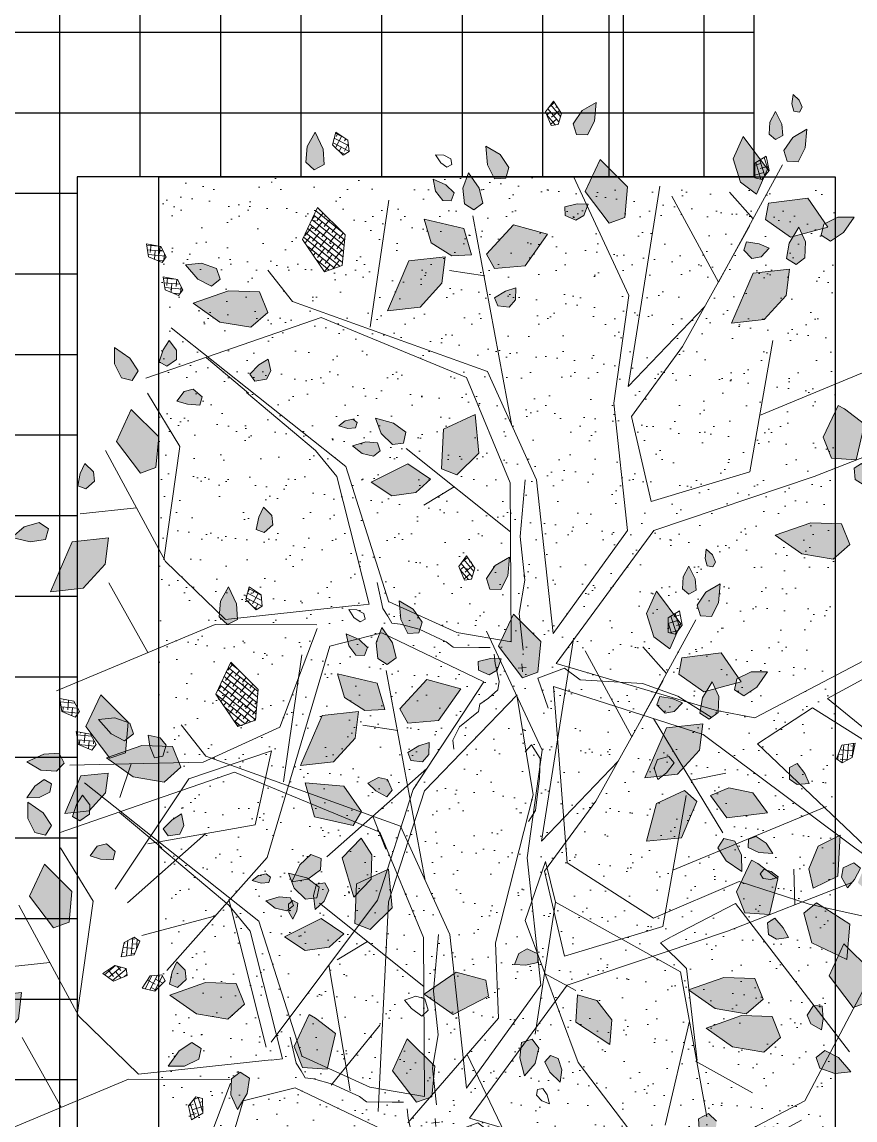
# Model space of a CAD drawing. Header units: millimetres. Extents: x 971.3 to 1010.6, y 593 to 619.8.
# Drawn here: x 986.8 to 987.441, y 612.128 to 612.973 of the extents above; entities that cross this region are included whole.
import ezdxf

# ---------------------------------------------------------------- set-up
doc = ezdxf.new("R2010")
doc.units = ezdxf.units.MM
doc.layers.add('2', color=42, linetype='Continuous')
doc.layers.add('3', color=135, linetype='Continuous')
doc.layers.add('JARDINERIA', color=76, linetype='Continuous', lineweight=13)
doc.layers.add('NOMBRES', color=75, linetype='Continuous', lineweight=5)
pattern_1 = [(45, (-170.075399, -126.814874), (-0.0088388348, 0.0088388348), []), (135, (-170.075399, -126.814874), (-0.0265165043, 0.0088388348), [0.03125, -0.01875])]

# ---------------------------------------------------------------- blocks, each defined once
blk = doc.blocks.new('ALISOpl')
h = blk.add_hatch()
h.set_pattern_fill('ANSI38', color=256, scale=0.1, style=0)
h.set_pattern_definition(pattern_1)
h.paths.add_polyline_path([(-0.3263, 1.2736), (-0.3533, 1.3055), (-0.3927, 1.323), (-0.383, 1.2743), (-0.3611, 1.2399), (-0.3318, 1.2445)])
h.paths.add_polyline_path([(-0.3381, 1.0234), (-0.3532, 1.0979), (-0.3602, 1.1045), (-0.3966, 1.1132), (-0.4509, 1.0234), (-0.4026, 0.9435)])
h.paths.add_polyline_path([(0.1409, 0.952), (0.1295, 1.0163), (0.0459, 0.9476), (0.0585, 0.8762), (0.107, 0.897)])
h.paths.add_polyline_path([(0.5807, 1.0462), (0.5323, 1.0803), (0.4517, 1.0575), (0.3872, 1.0004), (0.484, 0.9776), (0.5644, 0.989)])
h.paths.add_polyline_path([(0.8225, 0.9776), (0.7801, 0.9877), (0.7258, 0.8977), (0.7741, 0.818), (0.8385, 0.8977)])
h.paths.add_polyline_path([(0.3766, 0.4929), (0.2832, 0.491), (0.3202, 0.3952), (0.3975, 0.3692), (0.4272, 0.4009)])
h.paths.add_polyline_path([(0.6097, 0.4514), (0.5015, 0.4525), (0.4653, 0.3897), (0.5158, 0.3744), (0.5771, 0.3948)])
h.paths.add_polyline_path([(0.5299, 0.5555), (0.5254, 0.5984), (0.488, 0.5657), (0.4692, 0.5295), (0.4878, 0.5064), (0.5158, 0.5162)])
h.paths.add_polyline_path([(1.1731, 0.3775), (1.0908, 0.3921), (1.0461, 0.3533), (1.0678, 0.2981), (1.1492, 0.2948), (1.2431, 0.3271)])
h.paths.add_polyline_path([(1.2415, 0.1219), (1.177, 0.1105), (1.1608, 0.0534), (1.2092, -0.0265), (1.2254, -0.0151), (1.2738, 0.0306)])
h.paths.add_polyline_path([(0.9029, -0.2319), (0.8546, -0.1975), (0.7741, -0.2205), (0.7095, -0.2775), (0.8062, -0.3002), (0.8869, -0.2888)])
h.paths.add_polyline_path([(1.1349, -0.3126), (1.0471, -0.3657), (1.0348, -0.4463), (1.0713, -0.4701), (1.153, -0.4043)])
h.paths.add_polyline_path([(1.4509, -0.2319), (1.4026, -0.1975), (1.3219, -0.2205), (1.2575, -0.2775), (1.3542, -0.3002), (1.4349, -0.2888)])
h.paths.add_polyline_path([(1.4041, 0.1074), (1.3629, 0.1147), (1.3405, 0.0953), (1.3514, 0.0677), (1.3921, 0.0661), (1.4391, 0.0822)])
h.paths.add_polyline_path([(1.4367, 0.3998), (1.364, 0.4583), (1.3308, 0.3612), (1.3732, 0.2916), (1.4164, 0.2968)])
h.paths.add_polyline_path([(1.3141, 0.3069), (1.2898, 0.3425), (1.2725, 0.2959), (1.2731, 0.2552), (1.3005, 0.2437), (1.3204, 0.2656)])
h.paths.add_polyline_path([(1.5065, 0.2885), (1.4383, 0.2637), (1.4672, 0.2196), (1.5273, 0.1958), (1.5886, 0.2181)])
h.paths.add_polyline_path([(1.6185, 0.385), (1.5689, 0.3839), (1.5312, 0.3683), (1.5306, 0.3386), (1.5583, 0.3281), (1.5944, 0.3492)])
h.paths.add_polyline_path([(1.6279, 0.3181), (1.5977, 0.3228), (1.5857, 0.3041), (1.5993, 0.2865), (1.6306, 0.2859), (1.6601, 0.2993)])
h.paths.add_polyline_path([(1.6946, 0.3595), (1.6758, 0.3687), (1.6624, 0.3624), (1.6638, 0.3476), (1.6831, 0.3413), (1.7079, 0.3425)])
h.paths.add_polyline_path([(1.2904, 0.4879), (1.2554, 0.5131), (1.2142, 0.5204), (1.1919, 0.501), (1.2027, 0.4734), (1.2434, 0.4717)])
h.paths.add_polyline_path([(0.8205, 0.6514), (0.7991, 0.671), (0.7868, 0.6414), (0.7938, 0.6176), (0.8229, 0.6076), (0.8392, 0.6234)])
h.paths.add_polyline_path([(0.6211, 0.6234), (0.6, 0.6277), (0.5797, 0.6227), (0.5735, 0.6093), (0.584, 0.5989), (0.603, 0.6064)])
h.paths.add_polyline_path([(0.5984, 0.5303), (0.6123, 0.5595), (0.5756, 0.5532), (0.5494, 0.5374), (0.5522, 0.5153), (0.5739, 0.5106)])
h.paths.add_polyline_path([(0.944, -0.453), (0.8796, -0.4644), (0.8636, -0.5213), (0.9119, -0.6012), (0.928, -0.5898), (0.9763, -0.5443)])
h.paths.add_polyline_path([(0.9765, -0.4137), (0.9871, -0.3867), (0.9552, -0.3857), (0.9354, -0.4008), (0.9365, -0.4316), (0.9571, -0.4411)])
h.paths.add_polyline_path([(1.0558, -0.1627), (1.0483, -0.1346), (1.022, -0.1528), (1.015, -0.1767), (1.0341, -0.2008), (1.0563, -0.1963)])
h.paths.add_polyline_path([(1.135, -0.5343), (1.0668, -0.5095), (1.0605, -0.5619), (1.0913, -0.6187), (1.1526, -0.641)])
h.paths.add_polyline_path([(1.244, -0.5014), (1.2052, -0.4891), (1.1856, -0.5114), (1.2001, -0.5373), (1.2413, -0.5443), (1.2828, -0.5325)])
h.paths.add_polyline_path([(1.3805, -0.4434), (1.3334, -0.4274), (1.2927, -0.4292), (1.282, -0.4569), (1.3044, -0.4762), (1.3456, -0.4687)])
h.paths.add_polyline_path([(1.2872, -0.2959), (1.2577, -0.2984), (1.2502, -0.3271), (1.2822, -0.3524), (1.3297, -0.3669), (1.3162, -0.326)])
h.paths.add_polyline_path([(1.2917, -0.7229), (1.2642, -0.7066), (1.2396, -0.7101), (1.2256, -0.7376), (1.2389, -0.7559), (1.2692, -0.7414)])
h.paths.add_polyline_path([(1.2469, -0.5897), (1.2269, -0.5667), (1.2056, -0.5733), (1.2048, -0.5955), (1.2284, -0.6161), (1.2595, -0.6248)])
h.paths.add_polyline_path([(1.0771, -0.8135), (1.086, -0.7858), (1.0541, -0.7869), (1.0353, -0.8032), (1.0383, -0.8339), (1.0594, -0.8421)])
h.paths.add_polyline_path([(0.7418, -0.8481), (0.6548, -0.8481), (0.7258, -0.9735), (0.8225, -0.9735), (0.8062, -0.905)])
h.paths.add_polyline_path([(0.9299, -1.0839), (0.9254, -1.0823), (0.9215, -1.071), (0.8652, -1.0622), (0.859, -1.0816), (0.8416, -1.0585), (0.8344, -1.0574), (0.7732, -1.1112), (0.7859, -1.1529), (0.8908, -1.155)])
h.paths.add_polyline_path([(0.8664, -0.9991), (0.841, -0.9839), (0.8181, -1.0027), (0.8291, -1.0419), (0.8416, -1.0585), (0.8652, -1.0622), (0.8722, -1.0405)])
h.paths.add_polyline_path([(0.7511, -1.0137), (0.7263, -1.0125), (0.7074, -1.0368), (0.717, -1.0573), (0.7495, -1.0488), (0.775, -1.0349)])
h.paths.add_polyline_path([(0.9749, -1.0545), (0.9388, -1.0358), (0.9157, -1.0543), (0.9215, -1.071), (0.9358, -1.0732), (0.9299, -1.0839), (0.9648, -1.0964), (1.0077, -1.0919)])
h.paths.add_polyline_path([(0.7934, -1.243), (0.7571, -1.1802), (0.7186, -1.2163), (0.7057, -1.2796), (0.7383, -1.3361)])
h.paths.add_polyline_path([(0.8981, -1.2879), (0.8762, -1.2536), (0.8469, -1.2581), (0.8414, -1.2872), (0.8684, -1.3191), (0.9078, -1.3366)])
h.paths.add_polyline_path([(0.843, -1.3269), (0.8224, -1.3183), (0.8075, -1.3348), (0.8123, -1.3658), (0.8306, -1.3924), (0.8435, -1.3575)])
h.paths.add_polyline_path([(0.4033, -1.1561), (0.3611, -1.146), (0.3066, -1.236), (0.3549, -1.3158), (0.4194, -1.236)])
h.paths.add_polyline_path([(0.2963, -1.1735), (0.2737, -1.1632), (0.2471, -1.1787), (0.2484, -1.2013), (0.2817, -1.2055), (0.3057, -1.2027), (0.3078, -1.1965)])
h.paths.add_polyline_path([(0.1278, -1.0574), (0.0463, -1.0593), (0.0292, -1.0993), (0.1082, -1.1684), (0.1953, -1.1347)])
h.paths.add_polyline_path([(0.0921, -0.9704), (0.0738, -0.9535), (0.0437, -0.9599), (0.0379, -0.9818), (0.0682, -0.9962), (0.0967, -1.002)])
h.paths.add_polyline_path([(-0.0104, -1.1018), (-0.0631, -1.1047), (-0.1137, -1.1449), (-0.125, -1.2091), (-0.023, -1.1732)])
h.paths.add_polyline_path([(-0.0966, -1.035), (-0.161, -0.9781), (-0.2482, -0.9781), (-0.1773, -1.1036), (-0.0806, -1.1036)])
h.paths.add_polyline_path([(0.0337, -1.2345), (0.0083, -1.2192), (-0.0146, -1.2379), (-0.0144, -1.2797), (0.0045, -1.3185), (0.0284, -1.2749)])
h.paths.add_polyline_path([(0.1011, -1.2935), (0.0715, -1.2953), (0.0573, -1.3335), (0.0582, -1.3831), (0.093, -1.3576), (0.1126, -1.3207)])
h.paths.add_polyline_path([(-0.0389, -1.2694), (-0.0491, -1.2496), (-0.0711, -1.2526), (-0.0874, -1.2794), (-0.0905, -1.3116), (-0.0581, -1.2931)])
h.paths.add_polyline_path([(0.329, -1.3841), (0.2997, -1.3886), (0.2942, -1.4177), (0.3212, -1.4496), (0.3606, -1.4671), (0.3509, -1.4184)])
h.paths.add_polyline_path([(0.9017, -1.3958), (0.8932, -1.3837), (0.8789, -1.3877), (0.8759, -1.4078), (0.8815, -1.432), (0.8959, -1.4159)])
h.paths.add_polyline_path([(-0.3732, -1.3808), (-0.4009, -1.3701), (-0.4202, -1.3925), (-0.4127, -1.4337), (-0.3874, -1.4686), (-0.3714, -1.4215)])
h.paths.add_polyline_path([(-0.5637, -1.0077), (-0.612, -0.9735), (-0.6927, -0.9963), (-0.7571, -1.0534), (-0.6604, -1.0762), (-0.5797, -1.0648)])
h.paths.add_polyline_path([(-0.6796, -1.109), (-0.7046, -1.0931), (-0.7384, -1.1157), (-0.767, -1.1564), (-0.7238, -1.1562), (-0.6862, -1.1379)])
h.paths.add_polyline_path([(-0.5725, -0.8531), (-0.586, -0.8322), (-0.6168, -0.8308), (-0.6279, -0.8506), (-0.6021, -0.8721), (-0.576, -0.8849)])
h.paths.add_polyline_path([(-0.7606, -0.8048), (-0.7683, -0.7835), (-0.8014, -0.7889), (-0.8282, -0.8003), (-0.8064, -0.8237), (-0.7818, -0.8272)])
h.paths.add_polyline_path([(-0.9022, -0.6313), (-0.9446, -0.6212), (-0.9989, -0.7112), (-0.9506, -0.7909), (-0.8861, -0.7112)])
h.paths.add_polyline_path([(-1.1277, -0.3346), (-1.2149, -0.3346), (-1.144, -0.4601), (-1.0473, -0.4601), (-1.0633, -0.3915)])
h.paths.add_polyline_path([(-0.1824, -0.5231), (-0.2247, -0.4915), (-0.2892, -0.4897), (-0.3392, -0.5316), (-0.238, -0.5697)])
h.paths.add_polyline_path([(-0.048, -0.5779), (-0.1117, -0.527), (-0.1505, -0.5467), (-0.1344, -0.6504), (-0.046, -0.6805)])
h.paths.add_polyline_path([(-0.234, -0.6531), (-0.2435, -0.625), (-0.2731, -0.6246), (-0.2998, -0.6568), (-0.3103, -0.6986), (-0.264, -0.6807)])
h.paths.add_polyline_path([(-0.3071, -0.6114), (-0.3259, -0.5996), (-0.3555, -0.6097), (-0.3786, -0.6323), (-0.3419, -0.639), (-0.312, -0.6331)])
h.paths.add_polyline_path([(-0.3655, -0.679), (-0.3859, -0.6796), (-0.4088, -0.6893), (-0.3904, -0.7007), (-0.3696, -0.7029), (-0.3592, -0.6924)])
h.paths.add_polyline_path([(-0.6102, -0.4471), (-0.6354, -0.4293), (-0.6554, -0.44), (-0.6454, -0.472), (-0.6303, -0.4969), (-0.6102, -0.472)])
h.paths.add_polyline_path([(-1.2135, -0.4734), (-1.2542, -0.4717), (-1.3012, -0.4879), (-1.2662, -0.5131), (-1.225, -0.5204), (-1.2027, -0.501)])
h.paths.add_polyline_path([(-1.0677, -0.6128), (-1.0929, -0.595), (-1.1129, -0.6056), (-1.1029, -0.6377), (-1.0878, -0.6626), (-1.0677, -0.6377)])
h.paths.add_polyline_path([(-1.3326, -0.3878), (-1.3617, -0.3823), (-1.3936, -0.4094), (-1.4111, -0.4487), (-1.3624, -0.4391), (-1.3281, -0.4172)])
h.paths.add_polyline_path([(-0.921, -0.8907), (-0.9396, -0.8675), (-0.9675, -0.8773), (-0.9816, -0.9166), (-0.9771, -0.9595), (-0.9398, -0.9268)])
h.paths.add_polyline_path([(-1.0473, 0.0306), (-1.0633, 0.1105), (-1.1057, 0.1204), (-1.16, 0.0306), (-1.1117, -0.0493)])
h.paths.add_polyline_path([(-1.1271, 0.2104), (-1.1754, 0.2532), (-1.2406, 0.2532), (-1.1875, 0.159), (-1.115, 0.159)])
h.paths.add_polyline_path([(-1.2273, 0.1202), (-1.2498, 0.1395), (-1.2909, 0.132), (-1.3258, 0.1067), (-1.2788, 0.0907), (-1.2381, 0.0925)])
h.paths.add_polyline_path([(-1.2741, 0.1926), (-1.3033, 0.204), (-1.3355, 0.2014), (-1.3117, 0.1728), (-1.285, 0.158), (-1.2673, 0.1715)])
h.paths.add_polyline_path([(-0.4587, 0.332), (-0.4848, 0.3668), (-0.5842, 0.333), (-0.5985, 0.2407), (-0.4978, 0.2605)])
h.paths.add_polyline_path([(-0.4528, 0.5134), (-0.5028, 0.5553), (-0.5227, 0.449), (-0.4672, 0.4024), (-0.4434, 0.4495)])
h.paths.add_polyline_path([(-0.5829, 0.4741), (-0.6193, 0.4948), (-0.6623, 0.4978), (-0.6365, 0.4553), (-0.6042, 0.4306), (-0.5782, 0.4449)])
h.paths.add_polyline_path([(-0.5674, 0.5304), (-0.5825, 0.5578), (-0.6088, 0.5766), (-0.609, 0.5394), (-0.598, 0.5109), (-0.5758, 0.5098)])
h.paths.add_polyline_path([(-0.3714, 0.2846), (-0.3874, 0.3006), (-0.4151, 0.2815), (-0.4343, 0.2597), (-0.4046, 0.2479), (-0.3809, 0.2553)])
h.paths.add_polyline_path([(-0.6567, 0.5756), (-0.6702, 0.5964), (-0.6782, 0.5764), (-0.6768, 0.5555), (-0.6646, 0.547), (-0.6526, 0.5556)])
h.paths.add_polyline_path([(-0.6221, 1.0003), (-0.6865, 0.9889), (-0.7025, 0.9317), (-0.6542, 0.8518), (-0.6381, 0.8632), (-0.5898, 0.909)])
h.paths.add_polyline_path([(-0.8215, 0.8064), (-0.8699, 0.8408), (-0.9506, 0.818), (-1.015, 0.7609), (-0.9183, 0.7381), (-0.8378, 0.7495)])
h.paths.add_polyline_path([(-0.9575, 0.9382), (-0.9969, 0.9523), (-1.0398, 0.9478), (-1.0071, 0.9104), (-0.9709, 0.8916), (-0.9478, 0.9102)])
h.paths.add_polyline_path([(-0.84, 1.0419), (-0.8698, 1.0816), (-0.883, 1.0405), (-0.8772, 0.9991), (-0.8519, 0.9839), (-0.8289, 1.0027)])
h.paths.add_polyline_path([(-0.2748, 0.8927), (-0.3451, 0.8312), (-0.2552, 0.7817), (-0.1793, 0.8114), (-0.1769, 0.8548)])
h.paths.add_polyline_path([(-0.9659, 0.1304), (-0.9885, 0.1323), (-0.9974, 0.0999), (-0.9982, 0.0708), (-0.9678, 0.0809), (-0.9544, 0.1018)])
h.paths.add_polyline_path([(-0.0373, 0.7799), (-0.0707, 0.783), (-0.0994, 0.7787), (-0.0843, 0.7506), (-0.0613, 0.741), (-0.0352, 0.7573)])
h.paths.add_polyline_path([(-0.0732, 1.0448), (-0.1043, 1.0747), (-0.1118, 1.0256), (-0.103, 0.9859), (-0.0739, 0.9801), (-0.0587, 1.0055)])
h.paths.add_polyline_path([(-0.0046, 1.0694), (-0.0127, 1.1008), (-0.0367, 1.0723), (-0.0467, 1.0434), (-0.0303, 1.0283), (-0.0107, 1.0387)])
h.paths.add_polyline_path([(-0.0682, 1.3335), (-0.069, 1.3831), (-0.1038, 1.3576), (-0.1235, 1.3207), (-0.1119, 1.2935), (-0.0823, 1.2953)])
h.paths.add_polyline_path([(0.1757, 1.3231), (0.1449, 1.3366), (0.1162, 1.3415), (0.1219, 1.31), (0.1407, 1.2937), (0.1706, 1.3011)])
h.paths.add_polyline_path([(0.3806, 1.2895), (0.3553, 1.3244), (0.3393, 1.2774), (0.3411, 1.2367), (0.3688, 1.226), (0.3881, 1.2484)])
h.paths.add_polyline_path([(0.7561, 1.1564), (0.713, 1.1562), (0.6754, 1.1379), (0.6687, 1.109), (0.6937, 1.0931), (0.7276, 1.1157)])
h.paths.add_polyline_path([(1.0083, 0.9088), (1.0038, 0.9517), (0.9664, 0.9189), (0.9476, 0.8828), (0.9662, 0.8597), (0.9942, 0.8694)])
h.paths.add_polyline_path([(-0.8176, -0.91), (-0.8449, -0.8956), (-0.8634, -0.9086), (-0.8494, -0.9391), (-0.8313, -0.9619), (-0.8145, -0.9347)])
h = blk.add_hatch()
h.set_pattern_fill('ANSI38', color=256, scale=0.1, angle=-146.3398, style=0)
h.set_pattern_definition([(258.660174, (-52.471749, 205.16314), (0.0122559778, -0.0024578464), []), (348.660174, (-52.471749, 205.16314), (0.02696980196, 0.0073402849), [0.03125, -0.01875])])
h.paths.add_polyline_path([(-0.9761, 1.0359), (-0.9586, 1.0424), (-0.9625, 1.0809), (-0.9942, 1.0958), (-0.9977, 1.0575)])
h = blk.add_hatch()
h.set_pattern_fill('ANSI38', color=256, scale=0.1, angle=-101.3398, style=0)
h.set_pattern_definition([(303.660174, (-181.783855, 108.631734), (0.0104042449, 0.0069283251), []), (33.660174, (-181.783855, 108.631734), (0.0138801646, 0.0242608951), [0.03125, -0.01875])])
h.paths.add_polyline_path([(-1.0311, 0.7049), (-1.0234, 0.7218), (-1.0534, 0.7464), (-1.0863, 0.7345), (-1.0617, 0.7049)])
h = blk.add_hatch()
h.set_pattern_fill('ANSI38', color=256, scale=0.1, angle=-78.8398, style=0)
h.set_pattern_definition([(326.160174, (-209.418828, 31.219188), (0.00696091365, 0.0103824699), []), (56.160174, (-209.418828, 31.219188), (0.0035393574, 0.02772585344), [0.03125, -0.01875])])
h.paths.add_polyline_path([(-1.1233, 0.6789), (-1.1226, 0.6975), (-1.1597, 0.7086), (-1.1856, 0.685), (-1.1515, 0.6672)])
h = blk.add_hatch()
h.set_pattern_fill('ANSI38', color=256, scale=0.1, angle=-123.8398, style=0)
h.set_pattern_definition([(281.160174, (-126.784802, 169.480478), (0.0122636241, 0.0024194056), []), (11.160174, (-126.784802, 169.480478), (0.0221078426, 0.0171024354), [0.03125, -0.01875])])
h.paths.add_polyline_path([(-1.0929, 0.598), (-1.0792, 0.6107), (-1.0976, 0.6448), (-1.1326, 0.6465), (-1.1211, 0.6097)])
h = blk.add_hatch()
h.set_pattern_fill('ANSI38', color=256, scale=0.1, angle=56.1602, style=0)
h.set_pattern_definition([(101.160174, (126.870103, -169.713531), (-0.0122636241, -0.0024194056), []), (191.160174, (126.870103, -169.713531), (-0.0221078426, -0.0171024354), [0.03125, -0.01875])])
h.paths.add_polyline_path([(1.1782, -0.8311), (1.1645, -0.8438), (1.1829, -0.8779), (1.2179, -0.8795), (1.2064, -0.8428)])
h = blk.add_hatch()
h.set_pattern_fill('ANSI38', color=256, scale=0.1, angle=-33.8398, style=0)
h.set_pattern_definition([(11.160174, (-169.663102, -126.783755), (-0.0024194056, 0.0122636241), []), (101.160174, (-169.663102, -126.783755), (-0.0171024354, 0.0221078426), [0.03125, -0.01875])])
h.paths.add_polyline_path([(-0.7806, -1.0918), (-0.7933, -1.0782), (-0.8275, -1.0965), (-0.8291, -1.1315), (-0.7923, -1.1201)])
h = blk.add_hatch()
h.set_pattern_fill('ANSI38', color=256, scale=0.1, style=0)
h.set_pattern_definition(pattern_1)
h.paths.add_polyline_path([(-0.3542, -1.1104), (-0.4026, -1.099), (-0.4509, -1.1903), (-0.4026, -1.2702), (-0.3381, -1.1903)])
h = blk.add_hatch()
h.set_pattern_fill('ANSI38', color=256, scale=0.1, angle=-33.8398, style=0)
h.set_pattern_definition([(11.160174, (-169.697474, -126.875331), (-0.0024194056, 0.0122636241), []), (101.160174, (-169.697474, -126.875331), (-0.0171024354, 0.0221078426), [0.03125, -0.01875])])
h.paths.add_polyline_path([(-0.815, -1.1834), (-0.8277, -1.1698), (-0.8618, -1.1881), (-0.8634, -1.2231), (-0.8267, -1.2117)])
h = blk.add_hatch()
h.set_pattern_fill('ANSI38', color=256, scale=0.1, angle=33.6602, style=0)
h.set_pattern_definition([(78.660174, (52.27062, -205.344682), (-0.0122559778, 0.0024578464), []), (168.660174, (52.27062, -205.344682), (-0.02696980196, -0.0073402849), [0.03125, -0.01875])])
h.paths.add_polyline_path([(0.775, -1.2174), (0.7575, -1.2239), (0.7614, -1.2625), (0.7931, -1.2774), (0.7966, -1.239)])
h = blk.add_hatch()
h.set_pattern_fill('ANSI38', color=256, scale=0.1, angle=-11.3398, style=0)
h.set_pattern_definition([(33.660174, (-108.230596, -182.160815), (-0.0069283251, 0.0104042449), []), (123.660174, (-108.230596, -182.160815), (-0.0242608951, 0.0138801646), [0.03125, -0.01875])])
h.paths.add_polyline_path([(-0.3038, -1.4081), (-0.3207, -1.4004), (-0.3452, -1.4304), (-0.3333, -1.4633), (-0.3037, -1.4387)])
h = blk.add_hatch()
h.set_pattern_fill('ANSI38', color=256, scale=0.1, angle=11.1602, style=0)
h.set_pattern_definition([(56.160174, (-30.285767, -209.715587), (-0.0103824699, 0.00696091365), []), (146.160174, (-30.285767, -209.715587), (-0.02772585344, 0.0035393574), [0.03125, -0.01875])])
h.paths.add_polyline_path([(0.2546, -1.42), (0.2359, -1.4194), (0.2248, -1.4565), (0.2484, -1.4824), (0.2663, -1.4483)])
for points in [[(-0.2496, 1.0015), (-0.157, 1.2642)], [(0.0403, 1.0547), (0.1669, 1.2642)], [(0.3393, 1.2774), (0.3411, 1.2367)], [(0.3456, 0.9778), (0.2515, 1.2443)], [(0.3361, 0.8453), (0.3643, 1.2342)], [(0.3411, 1.2367), (0.3688, 1.226)], [(0.3688, 1.226), (0.3881, 1.2484)], [(-0.157, 0.9151), (-0.4246, 1.1645)], [(0.3501, 1.0846), (0.4911, 1.1843)], [(-0.0783, 1.1283), (-0.0659, 1.1452)], [(-0.0659, 1.1452), (-0.047, 1.1554)], [(-0.047, 1.1554), (-0.05, 1.1307)], [(0.6687, 1.109), (0.6754, 1.1379)], [(0.6754, 1.1379), (0.713, 1.1562)], [(0.713, 1.1562), (0.7561, 1.1564)], [(0.7561, 1.1564), (0.7276, 1.1157)], [(-0.4128, 0.5773), (-0.5, 1.1264)], [(-0.3966, 1.1132), (-0.4509, 1.0234)], [(-0.3966, 1.1132), (-0.3542, 1.1031)], [(-0.0744, 1.114), (-0.0783, 1.1283)], [(-0.0596, 1.1128), (-0.0744, 1.114)], [(-0.05, 1.1307), (-0.0596, 1.1128)], [(0.6937, 1.0931), (0.6687, 1.109)], [(0.7276, 1.1157), (0.6937, 1.0931)], [(-0.9942, 1.0958), (-0.9977, 1.0575)], [(-0.9625, 1.0809), (-0.9942, 1.0958)], [(-0.9586, 1.0424), (-0.9625, 1.0809)], [(-0.883, 1.0405), (-0.8698, 1.0816)], [(-0.8698, 1.0816), (-0.84, 1.0419)], [(-0.3381, 1.0234), (-0.3542, 1.1031)], [(-0.0127, 1.1008), (-0.0367, 1.0723)], [(-0.0046, 1.0694), (-0.0127, 1.1008)], [(0.3527, 0.838), (0.3549, 1.0833)], [(0.5323, 1.0803), (0.4517, 1.0575)], [(0.5, 0.6809), (0.7579, 1.1031)], [(0.5807, 1.0462), (0.5323, 1.0803)], [(-0.9977, 1.0575), (-0.9761, 1.0359)], [(-0.5878, 0.7269), (-0.568, 1.0646)], [(-0.1043, 1.0747), (-0.1118, 1.0256)], [(-0.0732, 1.0448), (-0.1043, 1.0747)], [(-0.0584, 0.6658), (0.0403, 1.0547)], [(-0.0367, 1.0723), (-0.0467, 1.0434)], [(-0.0107, 1.0387), (-0.0046, 1.0694)], [(0.4517, 1.0575), (0.3872, 1.0004)], [(-0.9761, 1.0359), (-0.9586, 1.0424)], [(-0.8772, 0.9991), (-0.883, 1.0405)], [(-0.84, 1.0419), (-0.8289, 1.0027)], [(-0.4711, 0.9), (-0.6163, 1.0441)], [(-0.4509, 1.0234), (-0.4026, 0.9435)], [(-0.4026, 0.9435), (-0.3381, 1.0234)], [(-0.1118, 1.0256), (-0.103, 0.9859)], [(-0.0587, 1.0055), (-0.0732, 1.0448)], [(-0.0467, 1.0434), (-0.0303, 1.0283)], [(-0.0303, 1.0283), (-0.0107, 1.0387)], [(0.5644, 0.989), (0.5807, 1.0462)], [(-0.8519, 0.9839), (-0.8772, 0.9991)], [(-0.8289, 1.0027), (-0.8519, 0.9839)], [(-0.6865, 0.9889), (-0.7025, 0.9317)], [(-0.6221, 1.0003), (-0.6865, 0.9889)], [(-0.5898, 0.909), (-0.6221, 1.0003)], [(-0.0739, 0.9801), (-0.0587, 1.0055)], [(0.1295, 1.0163), (0.0459, 0.9476)], [(0.1295, 1.0163), (0.1409, 0.952)], [(0.3872, 1.0004), (0.484, 0.9776)], [(0.484, 0.9776), (0.5644, 0.989)], [(-0.103, 0.9859), (-0.0739, 0.9801)], [(0.0261, 0.626), (-0.0644, 0.9677)], [(0.7801, 0.9877), (0.7258, 0.8977)], [(0.7801, 0.9877), (0.8225, 0.9776)], [(-0.9969, 0.9523), (-1.0398, 0.9478)], [(-1.0398, 0.9478), (-1.0071, 0.9104)], [(-0.9575, 0.9382), (-0.9969, 0.9523)], [(-0.9478, 0.9102), (-0.9575, 0.9382)], [(-0.7025, 0.9317), (-0.6542, 0.8518)], [(0.0459, 0.9476), (0.0585, 0.8762)], [(0.107, 0.897), (0.1409, 0.952)], [(-1.0071, 0.9104), (-0.9709, 0.8916)], [(-0.9709, 0.8916), (-0.9478, 0.9102)], [(-0.8331, 0.5262), (-0.7767, 0.9252)], [(-0.442, 0.5704), (-0.7618, 0.9136)], [(-0.6381, 0.8632), (-0.5898, 0.909)], [(-0.1428, 0.7157), (-0.157, 0.9151)], [(-0.3826, 0.8654), (-0.3576, 0.8878)], [(-0.3576, 0.8878), (-0.3396, 0.874)], [(-0.3396, 0.874), (-0.3453, 0.8437)], [(-0.2748, 0.8927), (-0.3451, 0.8312)], [(-0.1769, 0.8548), (-0.2748, 0.8927)], [(0.0585, 0.8762), (0.107, 0.897)], [(1.1276, 0.8852), (0.6036, 0.267)], [(0.7258, 0.8977), (0.7741, 0.818)], [(0.7741, 0.818), (0.8385, 0.8977)], [(-0.6542, 0.8518), (-0.6381, 0.8632)], [(-0.3989, 0.8413), (-0.3826, 0.8654)], [(-0.3453, 0.8437), (-0.368, 0.8334)], [(-0.1769, 0.8548), (-0.1793, 0.8114)], [(-0.0227, 0.8108), (0.0546, 0.8642)], [(0.0261, 0.626), (0.3361, 0.8453)], [(-0.9506, 0.818), (-1.015, 0.7609)], [(-0.8699, 0.8408), (-0.9506, 0.818)], [(-0.8215, 0.8064), (-0.8699, 0.8408)], [(-0.368, 0.8334), (-0.3989, 0.8413)], [(-0.3451, 0.8312), (-0.2552, 0.7817)], [(0.2915, 0.7627), (0.3527, 0.838)], [(-0.8378, 0.7495), (-0.8215, 0.8064)], [(-0.2552, 0.7817), (-0.1793, 0.8114)], [(0.6935, 0.7037), (0.9997, 0.8064)], [(-1.015, 0.7609), (-0.9183, 0.7381)], [(-0.0994, 0.7787), (-0.0707, 0.783)], [(-0.0843, 0.7506), (-0.0994, 0.7787)], [(-0.0707, 0.783), (-0.0373, 0.7799)], [(-0.0352, 0.7573), (-0.0613, 0.741)], [(-0.0373, 0.7799), (-0.0352, 0.7573)], [(0.321, 0.7498), (0.2915, 0.7627)], [(-1.0534, 0.7464), (-1.0863, 0.7345)], [(-1.0863, 0.7345), (-1.0617, 0.7049)], [(-1.0234, 0.7218), (-1.0534, 0.7464)], [(-0.9183, 0.7381), (-0.8378, 0.7495)], [(-0.0613, 0.741), (-0.0843, 0.7506)], [(0.3228, 0.7495), (0.5, 0.6809)], [(-1.1597, 0.7086), (-1.1856, 0.685)], [(-1.1226, 0.6975), (-1.1597, 0.7086)], [(-1.0617, 0.7049), (-1.0311, 0.7049)], [(-1.0311, 0.7049), (-1.0234, 0.7218)], [(-0.0021, 0.3368), (-0.1428, 0.7157)], [(0.5161, 0.624), (0.6935, 0.7037)], [(-1.1856, 0.685), (-1.1515, 0.6672)], [(-1.1515, 0.6672), (-1.1233, 0.6789)], [(-1.1233, 0.6789), (-1.1226, 0.6975)], [(-0.7203, 0.4265), (-1.0161, 0.6957)], [(0.0683, 0.5262), (0.2797, 0.6957)], [(0.2797, 0.6957), (0.5161, 0.624)], [(0.7868, 0.6414), (0.7991, 0.671)], [(0.7991, 0.671), (0.8205, 0.6514)], [(-1.0976, 0.6448), (-1.1326, 0.6465)], [(-1.1326, 0.6465), (-1.1211, 0.6097)], [(-1.0792, 0.6107), (-1.0976, 0.6448)], [(0.0121, 0.5163), (-0.0584, 0.6658)], [(0.7938, 0.6176), (0.7868, 0.6414)], [(0.8205, 0.6514), (0.8392, 0.6234)], [(-1.0929, 0.598), (-1.0792, 0.6107)], [(0.0121, 0.5163), (0.0261, 0.626)], [(0.5735, 0.6093), (0.5797, 0.6227)], [(0.5797, 0.6227), (0.6, 0.6277)], [(0.6, 0.6277), (0.6211, 0.6234)], [(0.6211, 0.6234), (0.603, 0.6064)], [(0.8229, 0.6076), (0.7938, 0.6176)], [(0.8392, 0.6234), (0.8229, 0.6076)], [(-1.1211, 0.6097), (-1.0929, 0.598)], [(-0.8753, 0.5661), (-1.0725, 0.596)], [(-0.6782, 0.5764), (-0.6702, 0.5964)], [(-0.6702, 0.5964), (-0.6567, 0.5756)], [(0.4629, 0.227), (0.8712, 0.6061)], [(0.5254, 0.5984), (0.488, 0.5657)], [(0.5299, 0.5555), (0.5254, 0.5984)], [(0.584, 0.5989), (0.5735, 0.6093)], [(0.603, 0.6064), (0.584, 0.5989)], [(-0.6768, 0.5555), (-0.6782, 0.5764)], [(-0.6646, 0.547), (-0.6768, 0.5555)], [(-0.6526, 0.5556), (-0.6646, 0.547)], [(-0.6567, 0.5756), (-0.6526, 0.5556)], [(-0.6088, 0.5766), (-0.609, 0.5394)], [(-0.5825, 0.5578), (-0.6088, 0.5766)], [(-0.5674, 0.5304), (-0.5825, 0.5578)], [(-0.5028, 0.5553), (-0.5227, 0.449)], [(-0.5028, 0.5553), (-0.4528, 0.5134)], [(-0.3159, 0.289), (-0.442, 0.5704)], [(-0.2868, 0.2959), (-0.4128, 0.5773)], [(0.488, 0.5657), (0.4692, 0.5295)], [(0.5158, 0.5162), (0.5299, 0.5555)], [(0.5756, 0.5532), (0.5494, 0.5374)], [(0.6123, 0.5595), (0.5756, 0.5532)], [(0.5984, 0.5303), (0.6123, 0.5595)], [(-0.609, 0.5394), (-0.598, 0.5109)], [(-0.5758, 0.5098), (-0.5674, 0.5304)], [(0.0825, 0.0575), (0.0683, 0.5262)], [(0.4692, 0.5295), (0.4878, 0.5064)], [(0.5494, 0.5374), (0.5522, 0.5153)], [(0.5739, 0.5106), (0.5984, 0.5303)], [(-0.8746, 0.3462), (-1.1007, 0.5064)], [(-0.6193, 0.4948), (-0.6623, 0.4978)], [(-0.6623, 0.4978), (-0.6365, 0.4553)], [(-0.5829, 0.4741), (-0.6193, 0.4948)], [(-0.598, 0.5109), (-0.5758, 0.5098)], [(-0.4434, 0.4495), (-0.4528, 0.5134)], [(0.4878, 0.5064), (0.5158, 0.5162)], [(0.5522, 0.5153), (0.5739, 0.5106)], [(-0.9035, 0.1972), (-1.1289, 0.4664)], [(-0.5782, 0.4449), (-0.5829, 0.4741)], [(0.3766, 0.4929), (0.2832, 0.491)], [(0.2832, 0.491), (0.3202, 0.3952)], [(0.3369, 0.1709), (0.4871, 0.4908)], [(0.4272, 0.4009), (0.3766, 0.4929)], [(0.7586, 0.1873), (1.1108, 0.4664)], [(-0.6365, 0.4553), (-0.6042, 0.4306)], [(-0.6042, 0.4306), (-0.5782, 0.4449)], [(-0.274, 0.2379), (-0.5629, 0.4414)], [(-0.5227, 0.449), (-0.4672, 0.4024)], [(-0.4672, 0.4024), (-0.4434, 0.4495)], [(-0.4302, 0.348), (-0.4053, 0.4387)], [(0.5015, 0.4525), (0.4653, 0.3897)], [(0.6097, 0.4514), (0.5015, 0.4525)], [(0.6097, 0.4514), (0.5771, 0.3948)], [(-0.495, -0.112), (-0.7203, 0.4265)], [(0.8008, 0.1673), (1.043, 0.4126)], [(-0.0215, 0.4059), (0.0002, 0.3788), (0.0192, 0.2947), (0.0273, 0.2432), (0.0083, 0.2053), (-0.0107, 0.2216)], [(0.3202, 0.3952), (0.3975, 0.3692)], [(0.4272, 0.4009), (0.3975, 0.3692)], [(0.4653, 0.3897), (0.5158, 0.3744)], [(0.5158, 0.3744), (0.5771, 0.3948)], [(-0.742, 0.3372), (-1.0303, 0.3566)], [(-0.4848, 0.3668), (-0.5842, 0.333)], [(-0.4848, 0.3668), (-0.4587, 0.332)], [(-0.742, 0.3372), (-0.6781, 0.1473)], [(-0.5842, 0.333), (-0.5985, 0.2407)], [(-0.4978, 0.2605), (-0.4587, 0.332)], [(-0.0164, 0.0704), (-0.0021, 0.3368)], [(0.324, 0.3013), (0.3305, 0.3326)], [(0.3305, 0.3326), (0.3553, 0.3174)], [(0.4182, 0.3438), (0.5117, 0.3351)], [(-0.4151, 0.2815), (-0.3874, 0.3006)], [(-0.3874, 0.3006), (-0.3714, 0.2846)], [(-0.0153, 0.0695), (-0.2868, 0.2959)], [(0.3354, 0.2792), (0.324, 0.3013)], [(0.3553, 0.3174), (0.3789, 0.2935)], [(0.3789, 0.2935), (0.3659, 0.2749)], [(-0.4343, 0.2597), (-0.4151, 0.2815)], [(-0.3714, 0.2846), (-0.3809, 0.2553)], [(-0.0997, 0.0256), (-0.3159, 0.289)], [(0.3659, 0.2749), (0.3354, 0.2792)], [(0.6036, 0.267), (0.7586, 0.1873)], [(-1.2406, 0.2532), (-1.1754, 0.2532)], [(-1.2406, 0.2532), (-1.1875, 0.159)], [(-1.1271, 0.2104), (-1.1754, 0.2532)], [(-0.5985, 0.2407), (-0.4978, 0.2605)], [(-0.4046, 0.2479), (-0.4343, 0.2597)], [(-0.3809, 0.2553), (-0.4046, 0.2479)], [(-1.3033, 0.204), (-1.3355, 0.2014)], [(-1.2741, 0.1926), (-1.3033, 0.204)], [(-1.115, 0.159), (-1.1271, 0.2104)], [(-1.0518, 0.1412), (-1.0909, 0.2266)], [(0.0825, 0.0575), (0.4629, 0.227)], [(-1.3355, 0.2014), (-1.3117, 0.1728)], [(-1.2673, 0.1715), (-1.2741, 0.1926)], [(-0.6781, 0.1473), (-0.9035, 0.1972)], [(-0.0649, -0.0441), (-0.0649, -0.0197), (-0.0595, 0.0291), (-0.0649, 0.0508), (-0.0921, 0.0698), (-0.1165, 0.0833), (-0.1219, 0.1023), (-0.1762, 0.1375), (-0.1979, 0.1701), (-0.1979, 0.1945)], [(0.0626, 0.1131), (0.0436, 0.0318), (0.1168, 0.0129), (0.1548, 0.0481), (0.3176, 0.0752), (0.4071, 0.1186), (0.4885, 0.1836)], [(0.5051, 0.1673), (0.6036, 0.1972)], [(0.6036, 0.1972), (0.984, 0.0476)], [(-1.3117, 0.1728), (-1.285, 0.158)], [(-1.285, 0.158), (-1.2673, 0.1715)], [(-0.8613, 0.1572), (-1.2134, 0.1273)], [(-1.1875, 0.159), (-1.115, 0.159)], [(-0.6499, 0.0874), (-0.8613, 0.1572)], [(0.0965, -0.0022), (0.5051, 0.1673)], [(0.8008, 0.1673), (0.9698, 0.0975)], [(-1.2909, 0.132), (-1.3258, 0.1067)], [(-1.2498, 0.1395), (-1.2909, 0.132)], [(-1.2273, 0.1202), (-1.2498, 0.1395)], [(-1.2381, 0.0925), (-1.2273, 0.1202)], [(-1.1057, 0.1204), (-1.16, 0.0306)], [(-1.1057, 0.1204), (-1.0633, 0.1105)], [(-0.9974, 0.0999), (-0.9885, 0.1323)], [(-0.9885, 0.1323), (-0.9659, 0.1304)], [(-0.9659, 0.1304), (-0.9544, 0.1018)], [(-1.3258, 0.1067), (-1.2788, 0.0907)], [(-1.2788, 0.0907), (-1.2381, 0.0925)], [(-1.0473, 0.0306), (-1.0633, 0.1105)], [(-0.9982, 0.0708), (-0.9974, 0.0999)], [(-0.9544, 0.1018), (-0.9678, 0.0809)], [(-0.5232, -0.1619), (-0.6499, 0.0874)], [(-0.9678, 0.0809), (-0.9982, 0.0708)], [(-1.16, 0.0306), (-1.1117, -0.0493)], [(-1.1117, -0.0493), (-1.0473, 0.0306)], [(0.984, 0.0476), (1.2797, -0.3912)], [(-0.0997, 0.0256), (-0.3542, -0.1318)], [(0.0054, 0), (-0.0054, 0)], [(0.0054, 0), (0.0054, 0.0108)], [(0.0054, 0), (0.0161, 0)], [(0.0054, 0), (0.0054, -0.0106)], [(0.3908, -0.3241), (0.0965, -0.0022)], [(0.0129, -0.0461), (0.0129, -0.1443), (0.0375, -0.2302), (0.0375, -0.3467), (0.0669, -0.4942)], [(-0.7907, -0.2017), (-1.2275, -0.0721)], [(-0.0731, -0.063), (-0.1029, -0.0657), (-0.1707, -0.0739), (-0.187, -0.0901), (-0.2548, -0.1308), (-0.3037, -0.1498), (-0.3254, -0.1552), (-0.3335, -0.1742), (-0.3444, -0.1958), (-0.3525, -0.2663)], [(-0.0161, -0.0721), (-0.157, -0.112)], [(-0.0161, -0.0721), (0.0261, -0.4909)], [(0.0965, -0.082), (0.0965, -0.4909)], [(0.0965, -0.082), (0.3219, -0.3314)], [(-0.3542, -0.1318), (-0.495, -0.112)], [(-0.157, -0.112), (-0.326, -0.2117)], [(1.022, -0.1528), (1.0483, -0.1346)], [(1.0483, -0.1346), (1.0558, -0.1627)], [(-0.9759, -0.1468), (-1.0585, -0.3413)], [(-0.5232, -0.1718), (-0.7907, -0.2017)], [(1.015, -0.1767), (1.022, -0.1528)], [(1.0558, -0.1627), (1.0563, -0.1963)], [(0.8546, -0.1975), (0.7741, -0.2205)], [(0.9029, -0.2319), (0.8546, -0.1975)], [(1.0341, -0.2008), (1.015, -0.1767)], [(1.0563, -0.1963), (1.0341, -0.2008)], [(-0.7625, -0.2117), (-0.9035, -0.3813)], [(-0.4096, -0.2117), (-0.7625, -0.2117)], [(-0.3796, -0.2112), (-0.4283, -0.5562)], [(-0.4096, -0.2112), (-0.3796, -0.2112)], [(-0.3271, -0.2112), (-0.4022, -0.5801)], [(-0.3271, -0.2117), (-0.326, -0.2117)], [(0.7741, -0.2205), (0.7095, -0.2775)], [(0.8869, -0.2888), (0.9029, -0.2319)], [(0.7095, -0.2775), (0.8062, -0.3002)], [(0.8062, -0.3002), (0.8869, -0.2888)], [(1.1349, -0.3126), (1.0471, -0.3657)], [(1.153, -0.4043), (1.1349, -0.3126)], [(-1.2149, -0.3346), (-1.144, -0.4601)], [(-1.2149, -0.3346), (-1.1277, -0.3346)], [(-1.0633, -0.3915), (-1.1277, -0.3346)], [(0.3219, -0.3314), (0.3219, -0.6705)], [(0.3908, -0.3241), (0.829, -0.421)], [(0.0131, -0.3614), (-0.2375, -0.6106)], [(1.0471, -0.3657), (1.0348, -0.4463)], [(-1.0473, -0.4601), (-1.0633, -0.3915)], [(-0.9035, -0.3813), (-1.0303, -0.6903)], [(-0.9074, -0.3859), (-0.8331, -0.6804)], [(0.3923, -0.4011), (0.3643, -0.6305)], [(0.3923, -0.4011), (0.66, -0.4511)], [(0.9354, -0.4008), (0.9552, -0.3857)], [(0.9365, -0.4316), (0.9354, -0.4008)], [(0.9552, -0.3857), (0.9871, -0.3867)], [(0.9871, -0.3867), (0.9765, -0.4137)], [(1.0713, -0.4701), (1.153, -0.4043)], [(-0.6554, -0.44), (-0.6354, -0.4293)], [(-0.6354, -0.4293), (-0.6102, -0.4471)], [(0.829, -0.421), (1.1701, -0.5134)], [(0.9571, -0.4411), (0.9365, -0.4316)], [(0.9765, -0.4137), (0.9571, -0.4411)], [(-1.144, -0.4601), (-1.0473, -0.4601)], [(-0.6454, -0.472), (-0.6554, -0.44)], [(-0.6102, -0.4471), (-0.6102, -0.472)], [(-0.1225, -0.4961), (-0.2074, -0.4559)], [(0.66, -0.4511), (0.7586, -0.79)], [(0.8796, -0.4644), (0.8636, -0.5213)], [(0.944, -0.453), (0.8796, -0.4644)], [(0.9763, -0.5443), (0.944, -0.453)], [(1.0713, -0.4701), (1.0348, -0.4463)], [(-1.3012, -0.4879), (-1.2542, -0.4717)], [(-1.2662, -0.5131), (-1.3012, -0.4879)], [(-1.2542, -0.4717), (-1.2135, -0.4734)], [(-1.2135, -0.4734), (-1.2027, -0.501)], [(-0.6303, -0.4969), (-0.6454, -0.472)], [(-0.6102, -0.472), (-0.6303, -0.4969)], [(-0.3392, -0.5316), (-0.2892, -0.4897)], [(-0.2247, -0.4915), (-0.2892, -0.4897)], [(-0.1824, -0.5231), (-0.2247, -0.4915)], [(0.0261, -0.4909), (-0.0584, -0.7801)], [(0.0965, -0.4909), (-0.0021, -0.79)], [(1.0135, -0.4711), (1.0211, -0.5647)], [(-1.225, -0.5204), (-1.2662, -0.5131)], [(-1.2027, -0.501), (-1.225, -0.5204)], [(-0.238, -0.5697), (-0.1824, -0.5231)], [(0.8636, -0.5213), (0.9119, -0.6012)], [(1.0668, -0.5095), (1.0605, -0.5619)], [(1.135, -0.5343), (1.0668, -0.5095)], [(-0.9647, -0.5308), (-1.1147, -0.5308)], [(-0.3392, -0.5316), (-0.238, -0.5697)], [(-0.1505, -0.5467), (-0.1117, -0.527)], [(-0.1505, -0.5467), (-0.1344, -0.6504)], [(-0.048, -0.5779), (-0.1117, -0.527)], [(0.928, -0.5898), (0.9763, -0.5443)], [(1.1526, -0.641), (1.135, -0.5343)], [(-0.4022, -0.5801), (-0.8221, -0.9944)], [(-0.4283, -0.5562), (-0.4771, -0.6307)], [(-0.046, -0.6805), (-0.048, -0.5779)], [(1.0605, -0.5619), (1.0913, -0.6187)], [(-1.1129, -0.6056), (-1.0929, -0.595)], [(-1.1029, -0.6377), (-1.1129, -0.6056)], [(-1.0929, -0.595), (-1.0677, -0.6128)], [(-0.3555, -0.6097), (-0.3786, -0.6323)], [(-0.3259, -0.5996), (-0.3555, -0.6097)], [(-0.3071, -0.6114), (-0.3259, -0.5996)], [(0.7022, -0.5965), (1.1248, -0.7203)], [(0.9119, -0.6012), (0.928, -0.5898)], [(-1.0878, -0.6626), (-1.1029, -0.6377)], [(-1.0677, -0.6377), (-1.0878, -0.6626)], [(-1.0677, -0.6128), (-1.0677, -0.6377)], [(-0.9446, -0.6212), (-0.9989, -0.7112)], [(-0.9446, -0.6212), (-0.9022, -0.6313)], [(-0.8861, -0.7112), (-0.9022, -0.6313)], [(-0.4771, -0.6307), (-0.6421, -0.8032)], [(-0.3786, -0.6323), (-0.3419, -0.639)], [(-0.3419, -0.639), (-0.312, -0.6331)], [(-0.312, -0.6331), (-0.3071, -0.6114)], [(-0.2731, -0.6246), (-0.2998, -0.6568)], [(-0.2435, -0.625), (-0.2731, -0.6246)], [(-0.234, -0.6531), (-0.2435, -0.625)], [(0.3643, -0.6305), (0.5191, -0.8001)], [(1.1526, -0.641), (1.0913, -0.6187)], [(-0.2998, -0.6568), (-0.3103, -0.6986)], [(-0.264, -0.6807), (-0.234, -0.6531)], [(-0.1344, -0.6504), (-0.046, -0.6805)], [(0.0472, -0.6404), (0.0037, -1.2042)], [(-0.8331, -0.6804), (-0.9035, -0.8299)], [(-0.4088, -0.6893), (-0.3859, -0.6796)], [(-0.3904, -0.7007), (-0.4088, -0.6893)], [(-0.3859, -0.6796), (-0.3655, -0.679)], [(-0.3592, -0.6924), (-0.3696, -0.7029)], [(-0.3655, -0.679), (-0.3592, -0.6924)], [(-0.3103, -0.6986), (-0.264, -0.6807)], [(0.3219, -0.6705), (0.3923, -0.9496)], [(-0.9989, -0.7112), (-0.9506, -0.7909)], [(-0.9506, -0.7909), (-0.8861, -0.7112)], [(-0.3696, -0.7029), (-0.3904, -0.7007)], [(0.3643, -0.7103), (0.5891, -0.899)], [(0.3643, -0.7103), (0.5051, -1.2288)], [(-0.8014, -0.7889), (-0.7683, -0.7835)], [(-0.7683, -0.7835), (-0.7606, -0.8048)], [(-0.0584, -0.7801), (-0.4246, -0.9795)], [(-0.8282, -0.8003), (-0.8014, -0.7889)], [(-0.8064, -0.8237), (-0.8282, -0.8003)], [(-0.7606, -0.8048), (-0.7818, -0.8272)], [(-0.6374, -0.8012), (-0.7381, -0.9056)], [(-0.0021, -0.79), (-0.495, -1.0293)], [(0.5191, -0.8001), (0.7304, -1.0992)], [(1.0353, -0.8032), (1.0541, -0.7869)], [(1.0383, -0.8339), (1.0353, -0.8032)], [(1.0541, -0.7869), (1.086, -0.7858)], [(1.0771, -0.8135), (1.0594, -0.8421)], [(1.086, -0.7858), (1.0771, -0.8135)], [(-0.7818, -0.8272), (-0.8064, -0.8237)], [(-0.6279, -0.8506), (-0.6168, -0.8308)], [(-0.6168, -0.8308), (-0.586, -0.8322)], [(-0.586, -0.8322), (-0.5725, -0.8531)], [(1.0594, -0.8421), (1.0383, -0.8339)], [(1.1782, -0.8311), (1.1645, -0.8438)], [(1.2064, -0.8428), (1.1782, -0.8311)], [(1.2179, -0.8795), (1.2064, -0.8428)], [(-0.9396, -0.8675), (-0.9675, -0.8773)], [(-0.921, -0.8907), (-0.9396, -0.8675)], [(-0.4246, -0.9795), (-0.9035, -0.8699)], [(-0.6021, -0.8721), (-0.6279, -0.8506)], [(-0.5725, -0.8531), (-0.576, -0.8849)], [(0.6548, -0.8481), (0.7418, -0.8481)], [(0.6548, -0.8481), (0.7258, -0.9735)], [(0.8062, -0.905), (0.7418, -0.8481)], [(1.1645, -0.8438), (1.1829, -0.8779)], [(-0.9675, -0.8773), (-0.9816, -0.9166)], [(-0.9398, -0.9268), (-0.921, -0.8907)], [(-0.8634, -0.9086), (-0.8449, -0.8956)], [(-0.8449, -0.8956), (-0.8176, -0.91)], [(-0.576, -0.8849), (-0.6021, -0.8721)], [(1.1829, -0.8779), (1.2179, -0.8795)], [(-0.9816, -0.9166), (-0.9771, -0.9595)], [(-0.9771, -0.9595), (-0.9398, -0.9268)], [(-0.8494, -0.9391), (-0.8634, -0.9086)], [(-0.8176, -0.91), (-0.8145, -0.9347)], [(0.8225, -0.9735), (0.8062, -0.905)], [(-0.8313, -0.9619), (-0.8494, -0.9391)], [(-0.8145, -0.9347), (-0.8313, -0.9619)], [(-0.2978, -0.9397), (-0.2132, -1.2687)], [(0.0437, -0.9599), (0.0738, -0.9535)], [(0.0738, -0.9535), (0.0921, -0.9704)], [(0.3923, -0.9496), (0.2797, -1.2786)], [(-0.612, -0.9735), (-0.6927, -0.9963)], [(-0.5637, -1.0077), (-0.612, -0.9735)], [(-0.2482, -0.9781), (-0.161, -0.9781)], [(-0.2482, -0.9781), (-0.1773, -1.1036)], [(-0.0966, -1.035), (-0.161, -0.9781)], [(0.0379, -0.9818), (0.0437, -0.9599)], [(0.0682, -0.9962), (0.0379, -0.9818)], [(0.0921, -0.9704), (0.0967, -1.002)], [(0.6318, -0.9595), (0.5333, -1.1989)], [(0.6318, -0.9596), (0.8337, -1.2496)], [(0.7258, -0.9735), (0.8225, -0.9735)], [(0.8181, -1.0027), (0.841, -0.9839)], [(0.841, -0.9839), (0.8664, -0.9991)], [(-0.6927, -0.9963), (-0.7571, -1.0534)], [(-0.5797, -1.0648), (-0.5637, -1.0077)], [(0.0967, -1.002), (0.0682, -0.9962)], [(0.7074, -1.0368), (0.7263, -1.0125)], [(0.7263, -1.0125), (0.7511, -1.0137)], [(0.7511, -1.0137), (0.775, -1.0349)], [(0.8291, -1.0419), (0.8181, -1.0027)], [(0.8664, -0.9991), (0.8722, -1.0405)], [(-0.495, -1.0293), (-0.5514, -1.1192)], [(-0.0806, -1.1036), (-0.0966, -1.035)], [(0.0181, -1.0426), (-0.0728, -1.0663)], [(0.717, -1.0573), (0.7074, -1.0368)], [(0.775, -1.0349), (0.7495, -1.0488)], [(0.859, -1.0816), (0.8291, -1.0419)], [(0.8722, -1.0405), (0.859, -1.0816)], [(0.9388, -1.0358), (0.9157, -1.0543)], [(0.9749, -1.0545), (0.9388, -1.0358)], [(-0.7571, -1.0534), (-0.6604, -1.0762)], [(-0.6604, -1.0762), (-0.5797, -1.0648)], [(0.0292, -1.0993), (0.0463, -1.0593)], [(0.1278, -1.0574), (0.0463, -1.0593)], [(0.1953, -1.1347), (0.1278, -1.0574)], [(0.7495, -1.0488), (0.717, -1.0573)], [(0.8344, -1.0574), (0.7732, -1.1112)], [(0.9358, -1.0732), (0.8344, -1.0574)], [(0.8908, -1.155), (0.9358, -1.0732)], [(0.9157, -1.0543), (0.9254, -1.0823)], [(1.0077, -1.0919), (0.9749, -1.0545)], [(-0.8275, -1.0965), (-0.8291, -1.1315)], [(-0.7933, -1.0782), (-0.8275, -1.0965)], [(-0.7806, -1.0918), (-0.7933, -1.0782)], [(-0.7923, -1.1201), (-0.7806, -1.0918)], [(-0.7384, -1.1157), (-0.7046, -1.0931)], [(-0.7046, -1.0931), (-0.6796, -1.109)], [(-0.4026, -1.099), (-0.4509, -1.1903)], [(-0.3542, -1.1104), (-0.4026, -1.099)], [(-0.1773, -1.1036), (-0.0806, -1.1036)], [(-0.0104, -1.1018), (-0.0631, -1.1047)], [(-0.023, -1.1732), (-0.0104, -1.1018)], [(0.0292, -1.0993), (0.1082, -1.1684)], [(0.9254, -1.0823), (0.9648, -1.0964)], [(0.9648, -1.0964), (1.0077, -1.0919)], [(-0.8291, -1.1315), (-0.7923, -1.1201)], [(-0.767, -1.1564), (-0.7384, -1.1157)], [(-0.6796, -1.109), (-0.6862, -1.1379)], [(-0.3381, -1.1903), (-0.3542, -1.1104)], [(-0.0631, -1.1047), (-0.1137, -1.1449)], [(0.7409, -1.1165), (0.6865, -1.1932)], [(0.7859, -1.1529), (0.7732, -1.1112)], [(-0.7238, -1.1562), (-0.767, -1.1564)], [(-0.6862, -1.1379), (-0.7238, -1.1562)], [(-0.125, -1.2091), (-0.1137, -1.1449)], [(0.1082, -1.1684), (0.1953, -1.1347)], [(0.3611, -1.146), (0.3066, -1.236)], [(0.3611, -1.146), (0.4033, -1.1561)], [(0.4194, -1.236), (0.4033, -1.1561)], [(0.7859, -1.1529), (0.8908, -1.155)], [(-0.8618, -1.1881), (-0.8634, -1.2231)], [(-0.8277, -1.1698), (-0.8618, -1.1881)], [(-0.815, -1.1834), (-0.8277, -1.1698)], [(-0.8267, -1.2117), (-0.815, -1.1834)], [(-0.4509, -1.1903), (-0.4026, -1.2702)], [(-0.4026, -1.2702), (-0.3381, -1.1903)], [(-0.125, -1.2091), (-0.023, -1.1732)], [(0.2471, -1.1787), (0.2737, -1.1632)], [(0.2484, -1.2013), (0.2471, -1.1787)], [(0.2737, -1.1632), (0.2963, -1.1735)], [(0.2963, -1.1735), (0.3106, -1.2021)], [(0.7571, -1.1802), (0.7186, -1.2163)], [(0.7934, -1.243), (0.7571, -1.1802)], [(-0.8634, -1.2231), (-0.8267, -1.2117)], [(0.0083, -1.2192), (-0.0146, -1.2379)], [(0.0337, -1.2345), (0.0083, -1.2192)], [(0.2817, -1.2055), (0.2484, -1.2013)], [(0.3106, -1.2021), (0.2817, -1.2055)], [(0.7186, -1.2163), (0.7057, -1.2796)], [(0.775, -1.2174), (0.7575, -1.2239)], [(0.7966, -1.239), (0.775, -1.2174)], [(-0.0491, -1.2496), (-0.0711, -1.2526)], [(-0.0389, -1.2694), (-0.0491, -1.2496)], [(-0.0146, -1.2379), (-0.0144, -1.2797)], [(0.0284, -1.2749), (0.0337, -1.2345)], [(0.3066, -1.236), (0.3549, -1.3158)], [(0.3549, -1.3158), (0.4194, -1.236)], [(0.7383, -1.3361), (0.7934, -1.243)], [(0.7575, -1.2239), (0.7614, -1.2625)], [(0.7931, -1.2774), (0.7966, -1.239)], [(-0.0711, -1.2526), (-0.0874, -1.2794)], [(-0.0581, -1.2931), (-0.0389, -1.2694)], [(0.0045, -1.3185), (0.0284, -1.2749)], [(0.7614, -1.2625), (0.7931, -1.2774)], [(0.8469, -1.2581), (0.8414, -1.2872)], [(0.8762, -1.2536), (0.8469, -1.2581)], [(0.8981, -1.2879), (0.8762, -1.2536)], [(-0.0874, -1.2794), (-0.0905, -1.3116)], [(-0.0905, -1.3116), (-0.0581, -1.2931)], [(-0.0144, -1.2797), (0.0045, -1.3185)], [(0.0573, -1.3335), (0.0715, -1.2953)], [(0.0715, -1.2953), (0.1011, -1.2935)], [(0.1011, -1.2935), (0.1126, -1.3207)], [(0.7383, -1.3361), (0.7057, -1.2796)], [(0.8414, -1.2872), (0.8684, -1.3191)], [(0.9078, -1.3366), (0.8981, -1.2879)], [(0.0582, -1.3831), (0.0573, -1.3335)], [(0.1126, -1.3207), (0.093, -1.3576)], [(0.8224, -1.3183), (0.8075, -1.3348)], [(0.8075, -1.3348), (0.8123, -1.3658)], [(0.843, -1.3269), (0.8224, -1.3183)], [(0.8435, -1.3575), (0.843, -1.3269)], [(0.8684, -1.3191), (0.9078, -1.3366)], [(-0.077, -1.3746), (-0.0657, -1.3525)], [(-0.0657, -1.3525), (-0.0505, -1.339)], [(-0.0383, -1.3599), (-0.0556, -1.3716)], [(-0.0505, -1.339), (-0.037, -1.3451)], [(-0.037, -1.3451), (-0.0383, -1.3599)], [(0.093, -1.3576), (0.0582, -1.3831)], [(0.8123, -1.3658), (0.8306, -1.3924)], [(0.8306, -1.3924), (0.8435, -1.3575)], [(-0.4009, -1.3701), (-0.4202, -1.3925)], [(-0.4202, -1.3925), (-0.4127, -1.4337)], [(-0.3732, -1.3808), (-0.4009, -1.3701)], [(-0.3714, -1.4215), (-0.3732, -1.3808)], [(-0.0556, -1.3716), (-0.077, -1.3746)], [(0.2997, -1.3886), (0.2942, -1.4177)], [(0.329, -1.3841), (0.2997, -1.3886)], [(0.3509, -1.4184), (0.329, -1.3841)], [(0.8759, -1.4078), (0.8789, -1.3877)], [(0.8789, -1.3877), (0.8932, -1.3837)], [(0.8932, -1.3837), (0.9017, -1.3958)], [(-0.3874, -1.4686), (-0.3714, -1.4215)], [(-0.3207, -1.4004), (-0.3452, -1.4304)], [(-0.3038, -1.4081), (-0.3207, -1.4004)], [(-0.3037, -1.4387), (-0.3038, -1.4081)], [(0.2359, -1.4194), (0.2248, -1.4565)], [(0.2546, -1.42), (0.2359, -1.4194)], [(0.2663, -1.4483), (0.2546, -1.42)], [(0.2942, -1.4177), (0.3212, -1.4496)], [(0.3606, -1.4671), (0.3509, -1.4184)], [(0.8815, -1.432), (0.8759, -1.4078)], [(0.8959, -1.4159), (0.8815, -1.432)], [(0.9017, -1.3958), (0.8959, -1.4159)], [(-0.4127, -1.4337), (-0.3874, -1.4686)], [(-0.3452, -1.4304), (-0.3333, -1.4633)], [(-0.3333, -1.4633), (-0.3037, -1.4387)], [(0.2484, -1.4824), (0.2663, -1.4483)], [(0.3212, -1.4496), (0.3606, -1.4671)], [(0.2248, -1.4565), (0.2484, -1.4824)]]:
    blk.add_lwpolyline(points)

msp = doc.modelspace()

# ---------------------------------------------------------------- hatches: boundary and pattern name
at = {"layer": '2'}
h = msp.add_hatch(dxfattribs=at)
h.set_pattern_fill('NET', color=256, scale=0.019528, style=0)
h.set_pattern_definition([(180, (989.43287, 611.78752), (2e-17, 0.06200053), []), (90, (989.43287, 611.78752), (0.06200053, -2e-17), [])])
h.paths.add_polyline_path([(986.93014, 618.75248), (989.43287, 618.75248), (989.43287, 614.16595), (987.36309, 614.16595), (987.36309, 612.85418), (986.84235, 612.85418), (986.84235, 611.78752), (983.32258, 611.78752), (983.32258, 618.16665), (986.93014, 618.16665)])
h.paths.add_polyline_path([(987.12542, 618.60667), (989.28707, 618.60667), (989.28707, 614.36123), (987.16781, 614.36123), (987.16781, 613.04946), (986.64707, 613.04946), (986.64707, 611.9828), (983.52762, 611.9828), (983.52762, 617.96161), (987.12542, 617.96161)], flags=16)
at = {"layer": 'NOMBRES'}
h = msp.add_hatch(dxfattribs=at)
h.set_pattern_fill('AR-SAND', color=256, scale=0.000650924, angle=180, style=0)
h.set_pattern_definition([(322.5, (987.425757, 611.78752), (-0.0010415, -0.0318571), [0, -0.0251309, 0, -0.0281069, 0, -0.0268669]), (352.5, (987.425757, 611.78752), (0.0292606, -0.0466599), [0, -0.01355745, 0, -0.02265086, 0, -0.00868007]), (32.5, (987.40542, 611.78752), (0.0514876, -9.355e-05), [0, -0.00826674, 0, -0.02976025, 0, -0.03885366]), (42.5, (987.40542, 611.78752), (0.0497017, -0.014511), [0, -0.00413337, 0, -0.0195095, 0, -0.0223202])])
h.paths.add_polyline_path([(986.90502, 612.85418), (987.42576, 612.85418), (987.42576, 611.78752), (986.90502, 611.78752)])

# ---------------------------------------------------------------- linework, layer by layer
for points in [[(986.93014, 618.75248), (989.43287, 618.75248), (989.43287, 614.16595), (987.36309, 614.16595), (987.36309, 612.85418), (986.84235, 612.85418), (986.84235, 611.78752), (983.32258, 611.78752), (983.32258, 618.16665), (986.93014, 618.16665), (986.93014, 618.75248)], [(987.42576, 612.85418), (987.42576, 611.78752), (986.90502, 611.78752)]]:
    msp.add_lwpolyline(points)
at = {"layer": '3'}
for p, q in [((987.25189, 612.85418), (987.25189, 614.16595)), ((986.90502, 612.85418), (987.42576, 612.85418)), ((986.90502, 612.85418), (986.90502, 611.78752)), ((986.90502, 612.85418), (986.90502, 611.78752))]:
    msp.add_line(p, q, dxfattribs=at)

# ---------------------------------------------------------------- block references
at = {"layer": 'JARDINERIA', "xscale": -0.2906457854922683, "yscale": 0.2906457854923112, "zscale": 0.2906457854922851, "rotation": 186.1630861678072}
for p in [(987.18336, 612.47621), (987.1166, 612.12637)]:
    msp.add_blockref('ALISOpl', p, dxfattribs=at)

doc.saveas('drawing.dxf')
